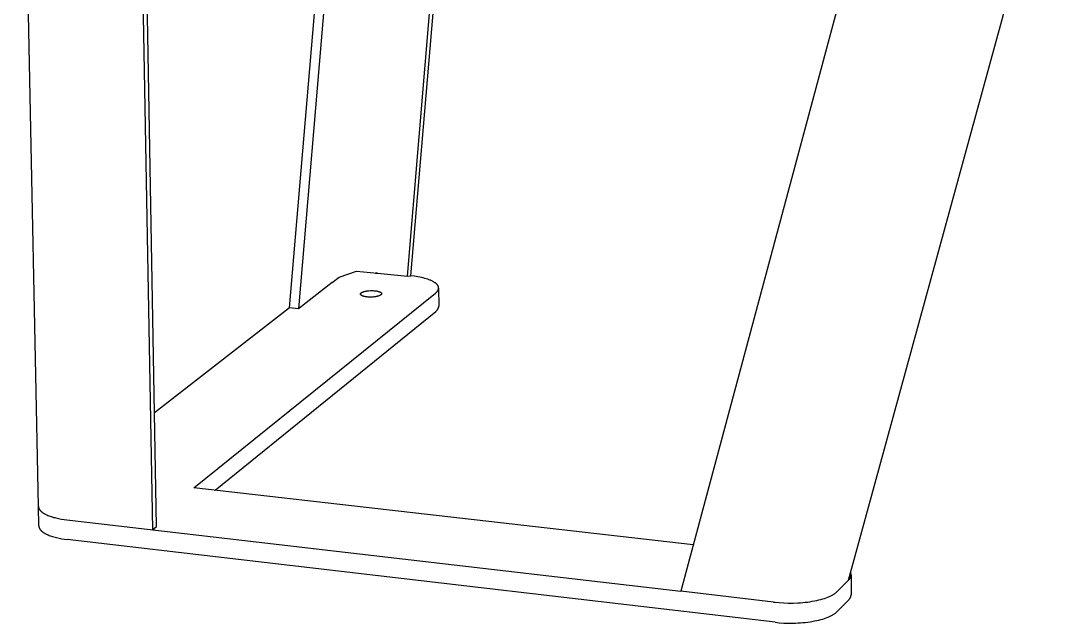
# Model space of a CAD drawing. Header units: millimetres. Extents: x -658 to 2773, y 81 to 2478.
# Drawn here: x 0 to 445.7, y 780.5 to 1038 of the extents above; entities that cross this region are included whole.
import ezdxf

# ---------------------------------------------------------------- set-up
doc = ezdxf.new("R2010")
doc.units = ezdxf.units.MM
doc.header["$MEASUREMENT"] = 0
doc.layers.add('Domyślny', color=7, linetype='Continuous', true_color=0x000000)
doc.layers.add('Utwórz2D linie widoczne', color=7, linetype='Continuous', true_color=0x000000)

msp = doc.modelspace()

# ---------------------------------------------------------------- linework, layer by layer
at = {"layer": 'Domyślny'}
for p, q in [((133.19, 926.14), (136.19, 928.48)), ((136.19, 928.48), (143.61, 931)), ((143.61, 931), (152.6, 930.22))]:
    msp.add_line(p, q, dxfattribs=at)
at = {"layer": 'Utwórz2D linie widoczne'}
for p, q in [((7.55, 830.44), (0, 1197.31)), ((114.95, 915.32), (134.88, 1149.32)), ((138.69, 1148.99), (118.77, 914.91)), ((165.45, 928.87), (183.75, 1145.07)), ((166.91, 929.01), (185.18, 1144.94)), ((354.23, 798.94), (445.67, 1132.37)), ((50.86, 1125.83), (56.31, 820.44)), ((58.06, 821.85), (52.64, 1126.93)), ((361.89, 1090.18), (282.42, 794.18)), ((151.86, 930.14), (152.58, 930.23)), ((152.6, 930.22), (151.86, 930.14)), ((152.58, 930.23), (165.45, 928.87)), ((165.45, 928.87), (166.91, 929.01)), ((168.44, 928.82), (166.91, 929.01)), ((169.21, 928.71), (168.44, 928.82)), ((169.96, 928.58), (169.21, 928.71)), ((170.71, 928.44), (169.96, 928.58)), ((171.44, 928.29), (170.71, 928.44)), ((172.15, 928.12), (171.44, 928.29)), ((172.84, 927.95), (172.15, 928.12)), ((173.51, 927.75), (172.84, 927.95)), ((174.15, 927.55), (173.51, 927.75)), ((174.75, 927.33), (174.15, 927.55)), ((175.05, 927.22), (174.75, 927.33)), ((175.33, 927.11), (175.05, 927.22)), ((175.6, 926.99), (175.33, 927.11)), ((175.87, 926.87), (175.6, 926.99)), ((133.19, 926.14), (118.77, 914.91)), ((147.69, 922.5), (147.9, 922.53)), ((147.9, 922.53), (148.11, 922.57)), ((148.11, 922.57), (148.32, 922.6)), ((148.32, 922.6), (148.54, 922.63)), ((148.54, 922.63), (148.99, 922.67)), ((148.99, 922.67), (149.45, 922.7)), ((149.45, 922.7), (149.9, 922.71)), ((149.9, 922.71), (150.34, 922.71)), ((150.34, 922.71), (150.77, 922.7)), ((150.77, 922.7), (151.17, 922.68)), ((151.17, 922.68), (151.55, 922.64)), ((151.55, 922.64), (151.92, 922.6)), ((151.92, 922.6), (152.11, 922.57)), ((152.11, 922.57), (152.29, 922.54)), ((152.29, 922.54), (152.47, 922.5)), ((176.12, 926.75), (175.87, 926.87)), ((176.36, 926.62), (176.12, 926.75)), ((176.6, 926.49), (176.36, 926.62)), ((176.82, 926.36), (176.6, 926.49)), ((177.03, 926.23), (176.82, 926.36)), ((177.23, 926.1), (177.03, 926.23)), ((177.33, 926.03), (177.23, 926.1)), ((177.42, 925.96), (177.33, 926.03)), ((177.51, 925.89), (177.42, 925.96)), ((177.6, 925.83), (177.51, 925.89)), ((177.68, 925.76), (177.6, 925.83)), ((177.76, 925.69), (177.68, 925.76)), ((177.84, 925.62), (177.76, 925.69)), ((177.91, 925.55), (177.84, 925.62)), ((177.99, 925.48), (177.91, 925.55)), ((178.05, 925.41), (177.99, 925.48)), ((178.12, 925.34), (178.05, 925.41)), ((178.18, 925.26), (178.12, 925.34)), ((178.24, 925.19), (178.18, 925.26)), ((178.3, 925.12), (178.24, 925.19)), ((178.35, 925.05), (178.3, 925.12)), ((178.32, 922.49), (178.37, 922.56)), ((178.4, 924.98), (178.35, 925.05)), ((178.37, 922.56), (178.41, 922.62)), ((178.45, 924.91), (178.4, 924.98)), ((178.41, 922.62), (178.46, 922.69)), ((178.5, 924.83), (178.45, 924.91)), ((178.46, 922.69), (178.5, 922.76)), ((178.54, 924.76), (178.5, 924.83)), ((178.5, 922.76), (178.54, 922.83)), ((178.58, 924.69), (178.54, 924.76)), ((178.54, 922.83), (178.57, 922.9)), ((178.57, 922.9), (178.61, 922.97)), ((178.61, 924.62), (178.58, 924.69)), ((178.63, 924.58), (178.61, 924.62)), ((178.61, 922.97), (178.64, 923.04)), ((178.64, 924.54), (178.63, 924.58)), ((178.66, 924.51), (178.64, 924.54)), ((178.64, 923.04), (178.67, 923.11)), ((178.67, 924.47), (178.66, 924.51)), ((178.69, 924.44), (178.67, 924.47)), ((178.67, 923.11), (178.69, 923.18)), ((178.7, 924.4), (178.69, 924.44)), ((178.69, 923.18), (178.7, 923.21)), ((178.71, 924.36), (178.7, 924.4)), ((178.7, 923.21), (178.71, 923.25)), ((178.72, 924.33), (178.71, 924.36)), ((178.71, 923.25), (178.72, 923.28)), ((178.73, 924.29), (178.72, 924.33)), ((178.72, 923.28), (178.73, 923.32)), ((178.74, 924.25), (178.73, 924.29)), ((178.73, 923.32), (178.74, 923.35)), ((178.75, 924.22), (178.74, 924.25)), ((178.74, 923.35), (178.75, 923.39)), ((178.76, 924.18), (178.75, 924.22)), ((178.75, 923.39), (178.76, 923.42)), ((178.77, 924.14), (178.76, 924.18)), ((178.76, 923.42), (178.77, 923.46)), ((178.77, 924.11), (178.77, 924.14)), ((178.78, 924.07), (178.77, 924.11)), ((178.77, 923.5), (178.78, 923.53)), ((178.77, 923.46), (178.77, 923.5)), ((178.78, 924.04), (178.78, 924.07)), ((178.79, 924), (178.78, 924.04)), ((178.78, 923.57), (178.79, 923.6)), ((178.78, 923.53), (178.78, 923.57)), ((178.79, 923.96), (178.79, 924)), ((178.79, 923.93), (178.79, 923.96)), ((178.8, 923.89), (178.79, 923.93)), ((178.79, 923.67), (178.8, 923.71)), ((178.79, 923.64), (178.79, 923.67)), ((178.79, 923.6), (178.79, 923.64)), ((178.8, 923.85), (178.8, 923.89)), ((178.8, 923.82), (178.8, 923.85)), ((178.8, 923.78), (178.8, 923.82)), ((178.8, 923.82), (178.88, 916.01)), ((178.8, 923.75), (178.8, 923.78)), ((178.8, 923.71), (178.8, 923.75)), ((74, 838.42), (177.5, 921.65)), ((145.37, 921.29), (145.37, 921.3)), ((145.37, 921.3), (145.38, 921.3)), ((145.37, 921.28), (145.37, 921.29)), ((145.37, 921.27), (145.37, 921.28)), ((145.37, 921.26), (145.37, 921.27)), ((145.37, 921.25), (145.37, 921.26)), ((145.37, 921.24), (145.37, 921.25)), ((145.37, 921.23), (145.37, 921.24)), ((145.37, 921.24), (145.37, 921.24)), ((145.37, 921.22), (145.37, 921.23)), ((145.37, 921.21), (145.37, 921.22)), ((145.37, 921.2), (145.37, 921.21)), ((145.37, 921.19), (145.37, 921.2)), ((145.37, 921.18), (145.37, 921.19)), ((145.38, 921.17), (145.37, 921.18)), ((145.38, 921.35), (145.39, 921.36)), ((145.38, 921.34), (145.38, 921.35)), ((145.38, 921.33), (145.38, 921.34)), ((145.38, 921.32), (145.38, 921.33)), ((145.38, 921.31), (145.38, 921.32)), ((145.38, 921.3), (145.38, 921.31)), ((145.38, 921.16), (145.38, 921.17)), ((145.38, 921.17), (145.38, 921.17)), ((145.38, 921.15), (145.38, 921.16)), ((145.38, 921.14), (145.38, 921.15)), ((145.38, 921.13), (145.38, 921.14)), ((145.39, 921.12), (145.38, 921.13)), ((145.39, 921.38), (145.4, 921.4)), ((145.39, 921.37), (145.39, 921.38)), ((145.39, 921.36), (145.39, 921.37)), ((145.39, 921.36), (145.39, 921.36)), ((145.39, 921.11), (145.39, 921.12)), ((145.39, 921.1), (145.39, 921.11)), ((145.4, 921.09), (145.39, 921.1)), ((145.39, 921.1), (145.39, 921.1)), ((145.4, 921.4), (145.41, 921.42)), ((145.4, 921.08), (145.4, 921.09)), ((145.4, 921.07), (145.4, 921.08)), ((145.41, 921.06), (145.4, 921.07)), ((145.41, 921.43), (145.42, 921.45)), ((145.41, 921.42), (145.41, 921.43)), ((145.41, 921.05), (145.41, 921.06)), ((145.41, 921.04), (145.41, 921.05)), ((145.42, 921.04), (145.41, 921.04)), ((145.42, 921.45), (145.43, 921.47)), ((145.43, 921.02), (145.42, 921.04)), ((145.43, 921.47), (145.44, 921.48)), ((145.44, 921), (145.43, 921.02)), ((145.44, 921.48), (145.45, 921.5)), ((145.45, 920.98), (145.44, 921)), ((145.45, 921.5), (145.46, 921.51)), ((145.46, 920.97), (145.45, 920.98)), ((145.46, 921.51), (145.47, 921.53)), ((145.47, 920.95), (145.46, 920.97)), ((145.47, 921.53), (145.48, 921.55)), ((145.48, 920.93), (145.47, 920.95)), ((145.48, 921.55), (145.49, 921.56)), ((145.5, 920.91), (145.48, 920.93)), ((145.49, 921.56), (145.51, 921.58)), ((145.51, 920.9), (145.5, 920.91)), ((145.51, 921.58), (145.52, 921.6)), ((145.52, 920.88), (145.51, 920.9)), ((145.52, 921.6), (145.53, 921.61)), ((145.54, 920.86), (145.52, 920.88)), ((145.53, 921.61), (145.55, 921.63)), ((145.56, 920.85), (145.54, 920.86)), ((145.55, 921.63), (145.56, 921.64)), ((145.56, 921.64), (145.58, 921.66)), ((145.57, 920.83), (145.56, 920.85)), ((145.59, 920.81), (145.57, 920.83)), ((145.58, 921.66), (145.59, 921.67)), ((145.59, 921.67), (145.61, 921.69)), ((145.61, 920.79), (145.59, 920.81)), ((145.61, 921.69), (145.63, 921.7)), ((145.63, 920.78), (145.61, 920.79)), ((145.63, 921.7), (145.66, 921.73)), ((145.65, 920.76), (145.63, 920.78)), ((145.67, 920.74), (145.65, 920.76)), ((145.66, 921.73), (145.7, 921.76)), ((145.69, 920.73), (145.67, 920.74)), ((145.71, 920.71), (145.69, 920.73)), ((145.7, 921.76), (145.73, 921.79)), ((145.73, 920.7), (145.71, 920.71)), ((145.73, 921.79), (145.77, 921.82)), ((145.78, 920.66), (145.73, 920.7)), ((145.77, 921.82), (145.82, 921.85)), ((145.83, 920.63), (145.78, 920.66)), ((145.82, 921.85), (145.86, 921.88)), ((145.88, 920.6), (145.83, 920.63)), ((145.86, 921.88), (145.91, 921.91)), ((145.94, 920.57), (145.88, 920.6)), ((145.91, 921.91), (145.96, 921.94)), ((146, 920.54), (145.94, 920.57)), ((145.96, 921.94), (146.02, 921.97)), ((146.06, 920.51), (146, 920.54)), ((146.02, 921.97), (146.07, 922)), ((146.12, 920.48), (146.06, 920.51)), ((146.07, 922), (146.13, 922.02)), ((146.18, 920.45), (146.12, 920.48)), ((146.13, 922.02), (146.19, 922.05)), ((146.25, 920.42), (146.18, 920.45)), ((146.19, 922.05), (146.25, 922.08)), ((146.25, 922.08), (146.32, 922.11)), ((146.32, 920.4), (146.25, 920.42)), ((146.32, 922.11), (146.46, 922.16)), ((146.47, 920.34), (146.32, 920.4)), ((146.46, 922.16), (146.61, 922.22)), ((146.62, 920.3), (146.47, 920.34)), ((146.61, 922.22), (146.77, 922.27)), ((146.78, 920.25), (146.62, 920.3)), ((146.77, 922.27), (146.93, 922.32)), ((146.94, 920.21), (146.78, 920.25)), ((146.93, 922.32), (147.11, 922.37)), ((147.11, 920.17), (146.94, 920.21)), ((147.11, 922.37), (147.3, 922.41)), ((147.29, 920.13), (147.11, 920.17)), ((147.47, 920.09), (147.29, 920.13)), ((147.3, 922.41), (147.49, 922.46)), ((147.65, 920.06), (147.47, 920.09)), ((147.49, 922.46), (147.69, 922.5)), ((147.83, 920.04), (147.65, 920.06)), ((148.2, 919.99), (147.83, 920.04)), ((148.58, 919.96), (148.2, 919.99)), ((148.99, 919.93), (148.58, 919.96)), ((149.42, 919.92), (148.99, 919.93)), ((149.86, 919.92), (149.42, 919.92)), ((150.31, 919.93), (149.86, 919.92)), ((150.77, 919.96), (150.31, 919.93)), ((151.22, 920.01), (150.77, 919.96)), ((151.44, 920.03), (151.22, 920.01)), ((151.66, 920.06), (151.44, 920.03)), ((151.87, 920.1), (151.66, 920.06)), ((152.07, 920.14), (151.87, 920.1)), ((152.27, 920.18), (152.07, 920.14)), ((152.47, 920.22), (152.27, 920.18)), ((152.47, 922.5), (152.64, 922.47)), ((152.65, 920.26), (152.47, 920.22)), ((152.64, 922.47), (152.81, 922.43)), ((152.83, 920.31), (152.65, 920.26)), ((152.81, 922.43), (152.98, 922.38)), ((153, 920.36), (152.83, 920.31)), ((152.98, 922.38), (153.14, 922.34)), ((153.16, 920.41), (153, 920.36)), ((153.14, 922.34), (153.29, 922.29)), ((153.31, 920.47), (153.16, 920.41)), ((153.29, 922.29), (153.43, 922.24)), ((153.44, 920.52), (153.31, 920.47)), ((153.43, 922.24), (153.5, 922.21)), ((153.51, 920.55), (153.44, 920.52)), ((153.5, 922.21), (153.57, 922.18)), ((153.57, 920.58), (153.51, 920.55)), ((153.57, 922.18), (153.64, 922.15)), ((153.63, 920.61), (153.57, 920.58)), ((153.69, 920.64), (153.63, 920.61)), ((153.64, 922.15), (153.7, 922.12)), ((153.75, 920.67), (153.69, 920.64)), ((153.7, 922.12), (153.76, 922.09)), ((153.8, 920.7), (153.75, 920.67)), ((153.76, 922.09), (153.82, 922.06)), ((153.85, 920.72), (153.8, 920.7)), ((153.82, 922.06), (153.87, 922.03)), ((153.9, 920.75), (153.85, 920.72)), ((153.87, 922.03), (153.92, 922)), ((153.94, 920.78), (153.9, 920.75)), ((153.92, 922), (153.97, 921.97)), ((153.99, 920.81), (153.94, 920.78)), ((153.97, 921.97), (154.02, 921.94)), ((154.03, 920.84), (153.99, 920.81)), ((154.02, 921.94), (154.04, 921.92)), ((154.07, 920.87), (154.03, 920.84)), ((154.04, 921.92), (154.07, 921.91)), ((154.07, 921.91), (154.09, 921.89)), ((154.1, 920.9), (154.07, 920.87)), ((154.09, 921.89), (154.11, 921.87)), ((154.14, 920.93), (154.1, 920.9)), ((154.11, 921.87), (154.13, 921.86)), ((154.13, 921.86), (154.15, 921.84)), ((154.15, 920.95), (154.14, 920.93)), ((154.15, 921.84), (154.17, 921.82)), ((154.17, 920.96), (154.15, 920.95)), ((154.17, 921.82), (154.18, 921.81)), ((154.18, 920.98), (154.17, 920.96)), ((154.18, 921.81), (154.2, 921.79)), ((154.2, 920.99), (154.18, 920.98)), ((154.2, 921.79), (154.22, 921.77)), ((154.21, 921.01), (154.2, 920.99)), ((154.23, 921.02), (154.21, 921.01)), ((154.22, 921.77), (154.23, 921.75)), ((154.23, 921.75), (154.25, 921.74)), ((154.24, 921.04), (154.23, 921.02)), ((154.25, 921.06), (154.24, 921.04)), ((154.25, 921.74), (154.26, 921.72)), ((154.27, 921.07), (154.25, 921.06)), ((154.26, 921.72), (154.27, 921.7)), ((154.27, 921.7), (154.29, 921.69)), ((154.28, 921.09), (154.27, 921.07)), ((154.29, 921.1), (154.28, 921.09)), ((154.29, 921.69), (154.3, 921.67)), ((154.3, 921.12), (154.29, 921.1)), ((154.3, 921.67), (154.31, 921.65)), ((154.31, 921.14), (154.3, 921.12)), ((154.31, 921.65), (154.32, 921.63)), ((154.32, 921.15), (154.31, 921.14)), ((154.32, 921.63), (154.33, 921.62)), ((154.33, 921.17), (154.32, 921.15)), ((154.33, 921.62), (154.34, 921.6)), ((154.34, 921.19), (154.33, 921.17)), ((154.34, 921.6), (154.34, 921.59)), ((154.34, 921.59), (154.35, 921.58)), ((154.35, 921.2), (154.34, 921.19)), ((154.35, 921.58), (154.35, 921.57)), ((154.35, 921.57), (154.35, 921.56)), ((154.35, 921.56), (154.36, 921.56)), ((154.36, 921.24), (154.35, 921.22)), ((154.35, 921.22), (154.35, 921.2)), ((154.36, 921.56), (154.36, 921.55)), ((154.36, 921.55), (154.36, 921.54)), ((154.36, 921.54), (154.37, 921.53)), ((154.37, 921.26), (154.36, 921.25)), ((154.36, 921.25), (154.36, 921.24)), ((154.36, 921.24), (154.36, 921.24)), ((154.37, 921.53), (154.37, 921.52)), ((154.37, 921.52), (154.37, 921.51)), ((154.37, 921.51), (154.37, 921.5)), ((154.37, 921.5), (154.38, 921.49)), ((154.38, 921.3), (154.37, 921.29)), ((154.37, 921.29), (154.37, 921.28)), ((154.37, 921.28), (154.37, 921.27)), ((154.37, 921.27), (154.37, 921.26)), ((154.38, 921.49), (154.38, 921.49)), ((154.38, 921.49), (154.38, 921.48)), ((154.38, 921.48), (154.38, 921.47)), ((154.38, 921.47), (154.38, 921.46)), ((154.38, 921.46), (154.38, 921.45)), ((154.38, 921.45), (154.38, 921.44)), ((154.38, 921.44), (154.39, 921.43)), ((154.39, 921.35), (154.38, 921.34)), ((154.38, 921.34), (154.38, 921.33)), ((154.38, 921.33), (154.38, 921.32)), ((154.38, 921.32), (154.38, 921.31)), ((154.38, 921.31), (154.38, 921.3)), ((154.38, 921.3), (154.38, 921.3)), ((154.39, 921.43), (154.39, 921.43)), ((154.39, 921.43), (154.39, 921.42)), ((154.39, 921.42), (154.39, 921.41)), ((154.39, 921.41), (154.39, 921.4)), ((154.39, 921.4), (154.39, 921.39)), ((154.39, 921.39), (154.39, 921.38)), ((154.39, 921.38), (154.39, 921.37)), ((154.39, 921.37), (154.39, 921.36)), ((154.39, 921.36), (154.39, 921.36)), ((154.39, 921.36), (154.39, 921.35)), ((177.5, 921.65), (177.65, 921.78)), ((177.65, 921.78), (177.79, 921.9)), ((177.79, 921.9), (177.86, 921.97)), ((177.86, 921.97), (177.92, 922.03)), ((177.92, 922.03), (177.98, 922.09)), ((177.98, 922.09), (178.05, 922.16)), ((178.05, 922.16), (178.11, 922.22)), ((178.11, 922.22), (178.16, 922.29)), ((178.16, 922.29), (178.22, 922.36)), ((178.22, 922.36), (178.27, 922.42)), ((178.27, 922.42), (178.32, 922.49)), ((114.95, 915.32), (57.19, 870.45)), ((83.12, 837.37), (177.58, 913.83)), ((118.77, 914.91), (114.95, 915.32)), ((177.58, 913.83), (177.67, 913.89)), ((177.67, 913.89), (177.75, 913.95)), ((177.75, 913.95), (177.83, 914.01)), ((177.83, 914.01), (177.91, 914.08)), ((177.91, 914.08), (177.98, 914.15)), ((177.98, 914.15), (178.05, 914.22)), ((178.05, 914.22), (178.12, 914.29)), ((178.12, 914.29), (178.19, 914.36)), ((178.19, 914.36), (178.25, 914.44)), ((178.25, 914.44), (178.32, 914.52)), ((178.32, 914.52), (178.37, 914.6)), ((178.37, 914.6), (178.43, 914.69)), ((178.43, 914.69), (178.48, 914.77)), ((178.48, 914.77), (178.53, 914.86)), ((178.53, 914.86), (178.58, 914.95)), ((178.58, 914.95), (178.63, 915.04)), ((178.63, 915.04), (178.67, 915.13)), ((178.67, 915.13), (178.7, 915.23)), ((178.7, 915.23), (178.74, 915.32)), ((178.74, 915.32), (178.77, 915.42)), ((178.77, 915.42), (178.8, 915.51)), ((178.8, 915.51), (178.82, 915.61)), ((178.82, 915.61), (178.84, 915.71)), ((178.84, 915.71), (178.86, 915.81)), ((178.86, 915.81), (178.87, 915.91)), ((178.87, 915.91), (178.88, 916.01)), ((287.73, 813.97), (74, 838.42)), ((7.55, 830.44), (7.55, 830.38)), ((7.72, 822.08), (7.55, 830.41)), ((7.55, 830.38), (7.56, 830.32)), ((7.56, 830.32), (7.56, 830.26)), ((7.56, 830.26), (7.57, 830.19)), ((7.57, 830.19), (7.58, 830.13)), ((7.58, 830.13), (7.59, 830.07)), ((7.59, 830.07), (7.6, 830.01)), ((7.6, 830.01), (7.62, 829.95)), ((7.62, 829.95), (7.63, 829.89)), ((7.63, 829.89), (7.65, 829.83)), ((7.65, 829.83), (7.67, 829.77)), ((7.67, 829.77), (7.69, 829.71)), ((7.69, 829.71), (7.71, 829.65)), ((7.71, 829.65), (7.73, 829.59)), ((7.73, 829.59), (7.76, 829.53)), ((7.76, 829.53), (7.79, 829.47)), ((7.79, 829.47), (7.82, 829.41)), ((7.82, 829.41), (7.85, 829.35)), ((7.85, 829.35), (7.88, 829.29)), ((7.88, 829.29), (7.92, 829.23)), ((7.92, 829.23), (7.95, 829.17)), ((7.95, 829.17), (7.99, 829.11)), ((7.99, 829.11), (8.03, 829.05)), ((8.03, 829.05), (8.07, 828.99)), ((8.07, 828.99), (8.12, 828.93)), ((8.12, 828.93), (8.16, 828.87)), ((8.16, 828.87), (8.21, 828.81)), ((8.21, 828.81), (8.26, 828.75)), ((8.26, 828.75), (8.31, 828.69)), ((8.31, 828.69), (8.36, 828.63)), ((8.36, 828.63), (8.47, 828.52)), ((8.47, 828.52), (8.58, 828.4)), ((8.58, 828.4), (8.71, 828.29)), ((8.71, 828.29), (8.84, 828.17)), ((8.84, 828.17), (8.97, 828.06)), ((8.97, 828.06), (9.11, 827.95)), ((9.11, 827.95), (9.26, 827.83)), ((9.26, 827.83), (9.42, 827.73)), ((9.42, 827.73), (9.58, 827.62)), ((9.58, 827.62), (9.75, 827.51)), ((9.75, 827.51), (9.92, 827.4)), ((9.92, 827.4), (10.11, 827.3)), ((10.11, 827.3), (10.29, 827.2)), ((10.29, 827.2), (10.48, 827.09)), ((10.48, 827.09), (10.68, 826.99)), ((10.68, 826.99), (11.09, 826.8)), ((11.09, 826.8), (11.53, 826.61)), ((11.53, 826.61), (11.98, 826.43)), ((11.98, 826.43), (12.45, 826.25)), ((12.45, 826.25), (12.94, 826.09)), ((12.94, 826.09), (13.45, 825.93)), ((13.45, 825.93), (13.97, 825.77)), ((13.97, 825.77), (14.5, 825.63)), ((14.5, 825.63), (15.05, 825.49)), ((15.05, 825.49), (16.17, 825.25)), ((16.17, 825.25), (17.33, 825.03)), ((17.33, 825.03), (18.5, 824.85)), ((18.5, 824.85), (19.69, 824.69)), ((19.69, 824.69), (282.42, 794.18)), ((7.72, 822.08), (7.73, 822.02)), ((7.73, 822.02), (7.73, 821.96)), ((7.73, 821.96), (7.73, 821.9)), ((7.73, 821.9), (7.74, 821.84)), ((7.74, 821.84), (7.75, 821.78)), ((7.75, 821.78), (7.76, 821.71)), ((7.76, 821.71), (7.77, 821.65)), ((7.77, 821.65), (7.79, 821.59)), ((7.79, 821.59), (7.8, 821.53)), ((7.8, 821.53), (7.82, 821.47)), ((7.82, 821.47), (7.84, 821.41)), ((7.84, 821.41), (7.86, 821.35)), ((7.86, 821.35), (7.88, 821.29)), ((7.88, 821.29), (7.91, 821.23)), ((7.91, 821.23), (7.93, 821.17)), ((7.93, 821.17), (7.96, 821.11)), ((7.96, 821.11), (7.99, 821.04)), ((7.99, 821.04), (8.02, 820.98)), ((8.02, 820.98), (8.05, 820.92)), ((8.05, 820.92), (8.09, 820.86)), ((8.09, 820.86), (8.12, 820.8)), ((8.12, 820.8), (8.16, 820.74)), ((8.16, 820.74), (8.2, 820.68)), ((8.2, 820.68), (8.24, 820.62)), ((8.24, 820.62), (8.29, 820.56)), ((8.29, 820.56), (8.33, 820.5)), ((8.33, 820.5), (8.38, 820.44)), ((8.38, 820.44), (8.43, 820.38)), ((8.43, 820.38), (8.48, 820.33)), ((8.48, 820.33), (8.53, 820.27)), ((8.53, 820.27), (8.64, 820.15)), ((8.64, 820.15), (8.76, 820.03)), ((8.76, 820.03), (8.88, 819.92)), ((56.31, 820.44), (58.06, 821.85)), ((8.88, 819.92), (9.01, 819.8)), ((9.01, 819.8), (9.14, 819.69)), ((9.14, 819.69), (9.29, 819.58)), ((9.29, 819.58), (9.44, 819.46)), ((9.44, 819.46), (9.59, 819.35)), ((9.59, 819.35), (9.75, 819.24)), ((9.75, 819.24), (9.92, 819.14)), ((9.92, 819.14), (10.1, 819.03)), ((10.1, 819.03), (10.28, 818.92)), ((10.28, 818.92), (10.46, 818.82)), ((10.46, 818.82), (10.66, 818.72)), ((10.66, 818.72), (10.85, 818.62)), ((10.85, 818.62), (11.27, 818.42)), ((11.27, 818.42), (11.7, 818.23)), ((11.7, 818.23), (12.15, 818.05)), ((12.15, 818.05), (12.62, 817.87)), ((12.62, 817.87), (13.11, 817.7)), ((13.11, 817.7), (13.62, 817.54)), ((13.62, 817.54), (14.14, 817.39)), ((14.14, 817.39), (14.67, 817.25)), ((14.67, 817.25), (15.22, 817.11)), ((15.22, 817.11), (16.34, 816.86)), ((16.34, 816.86), (17.49, 816.64)), ((17.49, 816.64), (18.67, 816.46)), ((18.67, 816.46), (19.85, 816.3)), ((322.82, 780.9), (19.85, 816.3)), ((355.17, 802.13), (355.13, 802.23)), ((354.23, 798.94), (349.26, 793.98)), ((354.23, 798.94), (354.31, 799)), ((354.31, 799), (354.38, 799.07)), ((354.38, 799.07), (354.45, 799.14)), ((354.45, 799.14), (354.52, 799.21)), ((354.52, 799.21), (354.59, 799.28)), ((354.59, 799.28), (354.65, 799.35)), ((354.65, 799.35), (354.72, 799.43)), ((354.72, 799.43), (354.77, 799.51)), ((354.77, 799.51), (354.83, 799.59)), ((354.83, 799.59), (354.88, 799.67)), ((354.88, 799.67), (354.94, 799.76)), ((354.94, 799.76), (354.98, 799.84)), ((354.98, 799.84), (355.03, 799.93)), ((355.03, 799.93), (355.07, 800.02)), ((355.07, 800.02), (355.11, 800.11)), ((355.11, 800.11), (355.14, 800.2)), ((355.14, 800.2), (355.18, 800.29)), ((355.2, 802.04), (355.17, 802.13)), ((355.18, 800.29), (355.21, 800.39)), ((355.22, 801.94), (355.2, 802.04)), ((355.21, 800.39), (355.23, 800.48)), ((355.25, 801.85), (355.22, 801.94)), ((355.23, 800.48), (355.25, 800.58)), ((355.27, 801.75), (355.25, 801.85)), ((355.25, 800.58), (355.27, 800.68)), ((355.29, 801.66), (355.27, 801.75)), ((355.27, 800.68), (355.29, 800.77)), ((355.3, 801.56), (355.29, 801.66)), ((355.29, 800.77), (355.3, 800.87)), ((355.31, 801.46), (355.3, 801.56)), ((355.3, 800.87), (355.31, 800.97)), ((355.32, 801.36), (355.31, 801.46)), ((355.31, 800.97), (355.32, 801.07)), ((355.32, 801.26), (355.32, 801.36)), ((355.32, 801.17), (355.32, 801.26)), ((355.32, 801.07), (355.32, 801.17)), ((355.34, 801.21), (355.35, 792.7)), ((322.1, 789.57), (282.42, 794.18)), ((348.38, 793.23), (348.58, 793.38)), ((348.58, 793.38), (348.77, 793.53)), ((348.77, 793.53), (348.94, 793.68)), ((348.94, 793.68), (349.11, 793.83)), ((349.11, 793.83), (349.19, 793.9)), ((349.19, 793.9), (349.26, 793.98)), ((322.1, 789.57), (322.79, 789.49)), ((322.79, 789.49), (324.59, 789.31)), ((324.59, 789.31), (326.49, 789.19)), ((326.49, 789.19), (328.47, 789.13)), ((328.47, 789.13), (330.52, 789.13)), ((330.52, 789.13), (332.6, 789.2)), ((332.6, 789.2), (333.64, 789.27)), ((333.64, 789.27), (334.68, 789.35)), ((334.68, 789.35), (335.71, 789.45)), ((335.71, 789.45), (336.73, 789.57)), ((336.73, 789.57), (337.73, 789.71)), ((337.73, 789.71), (338.71, 789.86)), ((338.71, 789.86), (339.67, 790.04)), ((339.67, 790.04), (340.6, 790.23)), ((340.6, 790.23), (341.49, 790.43)), ((341.49, 790.43), (342.36, 790.65)), ((342.36, 790.65), (343.18, 790.88)), ((343.18, 790.88), (343.96, 791.13)), ((343.96, 791.13), (344.7, 791.39)), ((344.7, 791.39), (345.4, 791.65)), ((345.4, 791.65), (345.73, 791.79)), ((345.73, 791.79), (346.05, 791.93)), ((346.05, 791.93), (346.35, 792.07)), ((346.35, 792.07), (346.65, 792.21)), ((346.65, 792.21), (346.93, 792.35)), ((346.93, 792.35), (347.2, 792.5)), ((347.2, 792.5), (347.46, 792.64)), ((347.46, 792.64), (347.71, 792.79)), ((347.71, 792.79), (347.94, 792.94)), ((347.94, 792.94), (348.17, 793.08)), ((348.17, 793.08), (348.38, 793.23)), ((354.24, 790.4), (349.28, 785.41)), ((354.24, 790.4), (354.33, 790.48)), ((354.33, 790.48), (354.41, 790.56)), ((354.41, 790.56), (354.49, 790.64)), ((354.49, 790.64), (354.56, 790.73)), ((354.56, 790.73), (354.63, 790.81)), ((354.63, 790.81), (354.7, 790.9)), ((354.7, 790.9), (354.77, 791)), ((354.77, 791), (354.83, 791.09)), ((354.83, 791.09), (354.89, 791.19)), ((354.89, 791.19), (354.95, 791.29)), ((354.95, 791.29), (355, 791.39)), ((355, 791.39), (355.05, 791.49)), ((355.05, 791.49), (355.1, 791.59)), ((355.1, 791.59), (355.14, 791.7)), ((355.14, 791.7), (355.18, 791.81)), ((355.18, 791.81), (355.21, 791.92)), ((355.21, 791.92), (355.25, 792.02)), ((355.25, 792.02), (355.27, 792.14)), ((355.27, 792.14), (355.3, 792.25)), ((355.3, 792.25), (355.32, 792.36)), ((355.32, 792.36), (355.33, 792.47)), ((355.33, 792.47), (355.34, 792.58)), ((355.34, 792.58), (355.35, 792.7)), ((347.96, 784.36), (348.18, 784.51)), ((348.18, 784.51), (348.39, 784.66)), ((348.39, 784.66), (348.59, 784.81)), ((348.59, 784.81), (348.78, 784.96)), ((348.78, 784.96), (348.96, 785.11)), ((348.96, 785.11), (349.12, 785.26)), ((349.12, 785.26), (349.2, 785.33)), ((349.2, 785.33), (349.28, 785.41)), ((322.82, 780.9), (324.61, 780.72)), ((324.61, 780.72), (326.51, 780.59)), ((326.51, 780.59), (328.49, 780.53)), ((328.49, 780.53), (330.54, 780.53)), ((330.54, 780.53), (331.57, 780.56)), ((331.57, 780.56), (332.62, 780.6)), ((332.62, 780.6), (333.66, 780.67)), ((333.66, 780.67), (334.7, 780.75)), ((334.7, 780.75), (335.73, 780.86)), ((335.73, 780.86), (336.75, 780.98)), ((336.75, 780.98), (337.75, 781.12)), ((337.75, 781.12), (338.73, 781.27)), ((338.73, 781.27), (339.69, 781.45)), ((339.69, 781.45), (340.61, 781.64)), ((340.61, 781.64), (341.51, 781.84)), ((341.51, 781.84), (342.37, 782.06)), ((342.37, 782.06), (343.19, 782.3)), ((343.19, 782.3), (343.98, 782.55)), ((343.98, 782.55), (344.72, 782.8)), ((344.72, 782.8), (345.41, 783.07)), ((345.41, 783.07), (345.74, 783.21)), ((345.74, 783.21), (346.06, 783.35)), ((346.06, 783.35), (346.37, 783.49)), ((346.37, 783.49), (346.66, 783.63)), ((346.66, 783.63), (346.94, 783.77)), ((346.94, 783.77), (347.21, 783.92)), ((347.21, 783.92), (347.47, 784.07)), ((347.47, 784.07), (347.72, 784.21)), ((347.72, 784.21), (347.96, 784.36))]:
    msp.add_line(p, q, dxfattribs=at)

doc.saveas('drawing.dxf')
